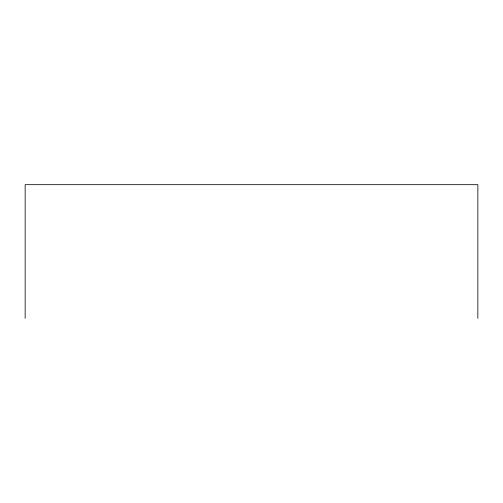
<?xml version="1.0" encoding="UTF-8"?>
<svg xmlns="http://www.w3.org/2000/svg" width="503" height="503" viewBox="0 0 503 503"><rect width="100%" height="100%" fill="white"/><g stroke="black" fill="none" stroke-linecap="round" stroke-linejoin="round"><path stroke-width="0.75" d="M477.85 318.33L477.85 184.67L25.15 184.67L25.15 318.33"/></g></svg>
